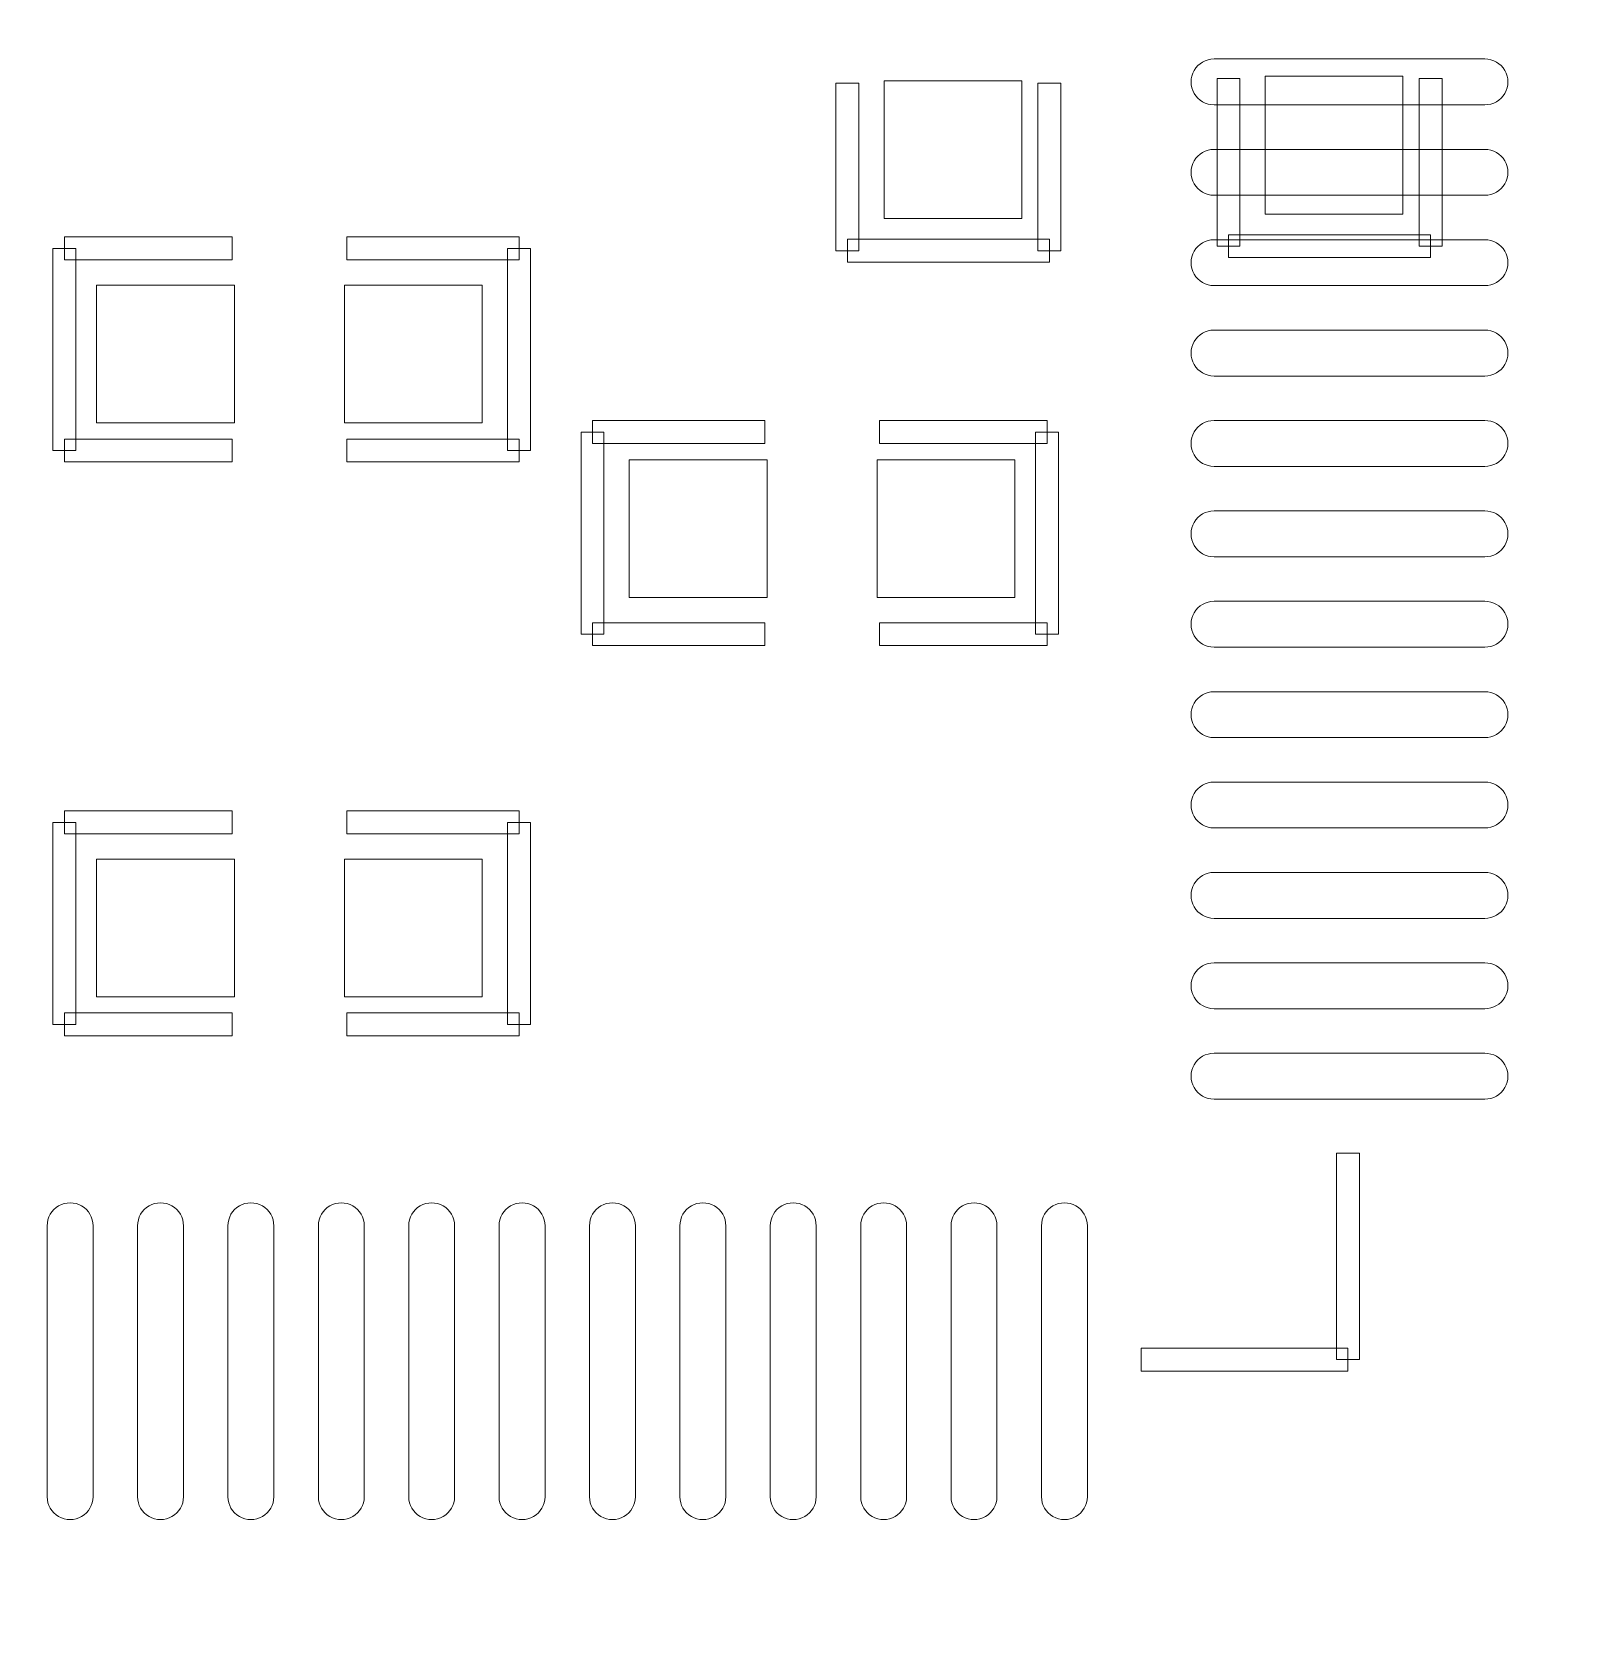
# Model space of a CAD drawing. Header units: millimetres. Extents: x -69 to 39, y -9 to 54.
# Drawn here: x -41.37 to -32.82, y 8.33 to 17.19 of the extents above; entities that cross this region are included whole.
import ezdxf

# ---------------------------------------------------------------- set-up
doc = ezdxf.new("R2010")
doc.units = ezdxf.units.MM
doc.header["$MEASUREMENT"] = 0
for name, color, linetype in [('BG_OUTLINE', 7, 'Continuous'), ('PG_SILKSCREEN_BOTTOM', 7, 'Continuous'), ('PG_SILKSCREEN_TOP', 7, 'Continuous'), ('PIN_BOTTOM', 7, 'Continuous'), ('PIN_TOP', 7, 'Continuous')]:
    doc.layers.add(name, color=color, linetype=linetype)

msp = doc.modelspace()

# ---------------------------------------------------------------- linework, layer by layer
at = {"layer": 'BG_OUTLINE', "color": 176, "lineweight": 9}
msp.add_open_spline([(22.1252, -9.4051), (22.1252, -9.4051), (-56.3279, -9.4051), (-56.3279, -9.4051), (-56.3279, -9.4051), (-56.3279, -9.4051), (-56.3279, 41.6488), (-56.3279, 41.6488), (-56.3279, 41.6488), (-56.3279, 41.6488), (22.3259, 41.6488), (22.3259, 41.6488), (22.3259, 41.6488), (22.9318, 41.6492), (23.513, 41.4088), (23.9418, 40.9807), (23.9418, 40.9807), (24.3705, 40.5525), (24.6115, 39.9687), (24.6119, 39.3628), (24.6119, 39.3628), (24.6119, 39.3628), (24.6119, -7.1191), (24.6119, -7.1191), (24.6119, -7.1191), (24.6123, -7.725), (24.372, -8.3063), (23.9438, -8.735), (23.9438, -8.735), (23.5156, -9.1637), (22.9318, -9.4047), (22.3259, -9.4051), (22.3259, -9.4051), (22.3259, -9.4051), (22.1252, -9.4051), (22.1252, -9.4051)], degree=3, knots=[0, 0, 0, 0, 0.111111, 0.111111, 0.111111, 0.111111, 0.222222, 0.222222, 0.222222, 0.222222, 0.333333, 0.333333, 0.333333, 0.333333, 0.444444, 0.444444, 0.444444, 0.444444, 0.555556, 0.555556, 0.555556, 0.555556, 0.666667, 0.666667, 0.666667, 0.666667, 0.777778, 0.777778, 0.777778, 0.777778, 0.888889, 0.888889, 0.888889, 0.888889, 1, 1, 1, 1], dxfattribs=at)
at = {"layer": 'PG_SILKSCREEN_BOTTOM', "color": 6, "lineweight": 9}
for points in [[(-34.6843, 16.005), (-34.6843, 16.005), (-34.8113, 16.005), (-34.8113, 16.005), (-34.8113, 16.005), (-34.8113, 16.005), (-34.8113, 16.9321), (-34.8113, 16.9321), (-34.8113, 16.9321), (-34.8113, 16.9321), (-34.6843, 16.9321), (-34.6843, 16.9321), (-34.6843, 16.9321), (-34.6843, 16.9321), (-34.6843, 16.005), (-34.6843, 16.005)], [(-33.6937, 16.9321), (-33.6937, 16.9321), (-33.5667, 16.9321), (-33.5667, 16.9321), (-33.5667, 16.9321), (-33.5667, 16.9321), (-33.5667, 16.005), (-33.5667, 16.005), (-33.5667, 16.005), (-33.5667, 16.005), (-33.6937, 16.005), (-33.6937, 16.005), (-33.6937, 16.005), (-33.6937, 16.005), (-33.6937, 16.9321), (-33.6937, 16.9321)], [(-36.7925, 15.9796), (-36.7925, 15.9796), (-36.9195, 15.9796), (-36.9195, 15.9796), (-36.9195, 15.9796), (-36.9195, 15.9796), (-36.9195, 16.9067), (-36.9195, 16.9067), (-36.9195, 16.9067), (-36.9195, 16.9067), (-36.7925, 16.9067), (-36.7925, 16.9067), (-36.7925, 16.9067), (-36.7925, 16.9067), (-36.7925, 15.9796), (-36.7925, 15.9796)], [(-35.8019, 16.9067), (-35.8019, 16.9067), (-35.6749, 16.9067), (-35.6749, 16.9067), (-35.6749, 16.9067), (-35.6749, 16.9067), (-35.6749, 15.9796), (-35.6749, 15.9796), (-35.6749, 15.9796), (-35.6749, 15.9796), (-35.8019, 15.9796), (-35.8019, 15.9796), (-35.8019, 15.9796), (-35.8019, 15.9796), (-35.8019, 16.9067), (-35.8019, 16.9067)], [(-41.1867, 15.9288), (-41.1867, 15.9288), (-41.1867, 16.0558), (-41.1867, 16.0558), (-41.1867, 16.0558), (-41.1867, 16.0558), (-40.2596, 16.0558), (-40.2596, 16.0558), (-40.2596, 16.0558), (-40.2596, 16.0558), (-40.2596, 15.9288), (-40.2596, 15.9288), (-40.2596, 15.9288), (-40.2596, 15.9288), (-41.1867, 15.9288), (-41.1867, 15.9288)], [(-38.6721, 16.0558), (-38.6721, 16.0558), (-38.6721, 15.9288), (-38.6721, 15.9288), (-38.6721, 15.9288), (-38.6721, 15.9288), (-39.6246, 15.9288), (-39.6246, 15.9288), (-39.6246, 15.9288), (-39.6246, 15.9288), (-39.6246, 16.0558), (-39.6246, 16.0558), (-39.6246, 16.0558), (-39.6246, 16.0558), (-38.6721, 16.0558), (-38.6721, 16.0558)], [(-35.7384, 16.0431), (-35.7384, 16.0431), (-35.7384, 15.9161), (-35.7384, 15.9161), (-35.7384, 15.9161), (-35.7384, 15.9161), (-36.856, 15.9161), (-36.856, 15.9161), (-36.856, 15.9161), (-36.856, 15.9161), (-36.856, 16.0431), (-36.856, 16.0431), (-36.856, 16.0431), (-36.856, 16.0431), (-35.7384, 16.0431), (-35.7384, 16.0431)], [(-33.6302, 16.0685), (-33.6302, 16.0685), (-33.6302, 15.9415), (-33.6302, 15.9415), (-33.6302, 15.9415), (-33.6302, 15.9415), (-34.7478, 15.9415), (-34.7478, 15.9415), (-34.7478, 15.9415), (-34.7478, 15.9415), (-34.7478, 16.0685), (-34.7478, 16.0685), (-34.7478, 16.0685), (-34.7478, 16.0685), (-33.6302, 16.0685), (-33.6302, 16.0685)], [(-41.1232, 14.8747), (-41.1232, 14.8747), (-41.2502, 14.8747), (-41.2502, 14.8747), (-41.2502, 14.8747), (-41.2502, 14.8747), (-41.2502, 15.9923), (-41.2502, 15.9923), (-41.2502, 15.9923), (-41.2502, 15.9923), (-41.1232, 15.9923), (-41.1232, 15.9923), (-41.1232, 15.9923), (-41.1232, 15.9923), (-41.1232, 14.8747), (-41.1232, 14.8747)], [(-38.6086, 14.8747), (-38.6086, 14.8747), (-38.7356, 14.8747), (-38.7356, 14.8747), (-38.7356, 14.8747), (-38.7356, 14.8747), (-38.7356, 15.9923), (-38.7356, 15.9923), (-38.7356, 15.9923), (-38.7356, 15.9923), (-38.6086, 15.9923), (-38.6086, 15.9923), (-38.6086, 15.9923), (-38.6086, 15.9923), (-38.6086, 14.8747), (-38.6086, 14.8747)], [(-38.3292, 14.9763), (-38.3292, 14.9763), (-38.2022, 14.9763), (-38.2022, 14.9763), (-38.2022, 14.9763), (-38.2022, 14.9763), (-38.2022, 13.8587), (-38.2022, 13.8587), (-38.2022, 13.8587), (-38.2022, 13.8587), (-38.3292, 13.8587), (-38.3292, 13.8587), (-38.3292, 13.8587), (-38.3292, 13.8587), (-38.3292, 14.9763), (-38.3292, 14.9763)], [(-37.3132, 15.0398), (-37.3132, 15.0398), (-37.3132, 14.9128), (-37.3132, 14.9128), (-37.3132, 14.9128), (-37.3132, 14.9128), (-38.2657, 14.9128), (-38.2657, 14.9128), (-38.2657, 14.9128), (-38.2657, 14.9128), (-38.2657, 15.0398), (-38.2657, 15.0398), (-38.2657, 15.0398), (-38.2657, 15.0398), (-37.3132, 15.0398), (-37.3132, 15.0398)], [(-36.6782, 14.9128), (-36.6782, 14.9128), (-36.6782, 15.0398), (-36.6782, 15.0398), (-36.6782, 15.0398), (-36.6782, 15.0398), (-35.7511, 15.0398), (-35.7511, 15.0398), (-35.7511, 15.0398), (-35.7511, 15.0398), (-35.7511, 14.9128), (-35.7511, 14.9128), (-35.7511, 14.9128), (-35.7511, 14.9128), (-36.6782, 14.9128), (-36.6782, 14.9128)], [(-35.8146, 14.9763), (-35.8146, 14.9763), (-35.6876, 14.9763), (-35.6876, 14.9763), (-35.6876, 14.9763), (-35.6876, 14.9763), (-35.6876, 13.8587), (-35.6876, 13.8587), (-35.6876, 13.8587), (-35.6876, 13.8587), (-35.8146, 13.8587), (-35.8146, 13.8587), (-35.8146, 13.8587), (-35.8146, 13.8587), (-35.8146, 14.9763), (-35.8146, 14.9763)], [(-40.2596, 14.9382), (-40.2596, 14.9382), (-40.2596, 14.8112), (-40.2596, 14.8112), (-40.2596, 14.8112), (-40.2596, 14.8112), (-41.1867, 14.8112), (-41.1867, 14.8112), (-41.1867, 14.8112), (-41.1867, 14.8112), (-41.1867, 14.9382), (-41.1867, 14.9382), (-41.1867, 14.9382), (-41.1867, 14.9382), (-40.2596, 14.9382), (-40.2596, 14.9382)], [(-39.6246, 14.8112), (-39.6246, 14.8112), (-39.6246, 14.9382), (-39.6246, 14.9382), (-39.6246, 14.9382), (-39.6246, 14.9382), (-38.6721, 14.9382), (-38.6721, 14.9382), (-38.6721, 14.9382), (-38.6721, 14.9382), (-38.6721, 14.8112), (-38.6721, 14.8112), (-38.6721, 14.8112), (-38.6721, 14.8112), (-39.6246, 14.8112), (-39.6246, 14.8112)], [(-38.2657, 13.7952), (-38.2657, 13.7952), (-38.2657, 13.9222), (-38.2657, 13.9222), (-38.2657, 13.9222), (-38.2657, 13.9222), (-37.3132, 13.9222), (-37.3132, 13.9222), (-37.3132, 13.9222), (-37.3132, 13.9222), (-37.3132, 13.7952), (-37.3132, 13.7952), (-37.3132, 13.7952), (-37.3132, 13.7952), (-38.2657, 13.7952), (-38.2657, 13.7952)], [(-35.7511, 13.9222), (-35.7511, 13.9222), (-35.7511, 13.7952), (-35.7511, 13.7952), (-35.7511, 13.7952), (-35.7511, 13.7952), (-36.6782, 13.7952), (-36.6782, 13.7952), (-36.6782, 13.7952), (-36.6782, 13.7952), (-36.6782, 13.9222), (-36.6782, 13.9222), (-36.6782, 13.9222), (-36.6782, 13.9222), (-35.7511, 13.9222), (-35.7511, 13.9222)], [(-41.1867, 12.7538), (-41.1867, 12.7538), (-41.1867, 12.8808), (-41.1867, 12.8808), (-41.1867, 12.8808), (-41.1867, 12.8808), (-40.2596, 12.8808), (-40.2596, 12.8808), (-40.2596, 12.8808), (-40.2596, 12.8808), (-40.2596, 12.7538), (-40.2596, 12.7538), (-40.2596, 12.7538), (-40.2596, 12.7538), (-41.1867, 12.7538), (-41.1867, 12.7538)], [(-38.6721, 12.8808), (-38.6721, 12.8808), (-38.6721, 12.7538), (-38.6721, 12.7538), (-38.6721, 12.7538), (-38.6721, 12.7538), (-39.6246, 12.7538), (-39.6246, 12.7538), (-39.6246, 12.7538), (-39.6246, 12.7538), (-39.6246, 12.8808), (-39.6246, 12.8808), (-39.6246, 12.8808), (-39.6246, 12.8808), (-38.6721, 12.8808), (-38.6721, 12.8808)], [(-41.1232, 11.6997), (-41.1232, 11.6997), (-41.2502, 11.6997), (-41.2502, 11.6997), (-41.2502, 11.6997), (-41.2502, 11.6997), (-41.2502, 12.8173), (-41.2502, 12.8173), (-41.2502, 12.8173), (-41.2502, 12.8173), (-41.1232, 12.8173), (-41.1232, 12.8173), (-41.1232, 12.8173), (-41.1232, 12.8173), (-41.1232, 11.6997), (-41.1232, 11.6997)], [(-38.6086, 11.6997), (-38.6086, 11.6997), (-38.7356, 11.6997), (-38.7356, 11.6997), (-38.7356, 11.6997), (-38.7356, 11.6997), (-38.7356, 12.8173), (-38.7356, 12.8173), (-38.7356, 12.8173), (-38.7356, 12.8173), (-38.6086, 12.8173), (-38.6086, 12.8173), (-38.6086, 12.8173), (-38.6086, 12.8173), (-38.6086, 11.6997), (-38.6086, 11.6997)], [(-40.2596, 11.7632), (-40.2596, 11.7632), (-40.2596, 11.6362), (-40.2596, 11.6362), (-40.2596, 11.6362), (-40.2596, 11.6362), (-41.1867, 11.6362), (-41.1867, 11.6362), (-41.1867, 11.6362), (-41.1867, 11.6362), (-41.1867, 11.7632), (-41.1867, 11.7632), (-41.1867, 11.7632), (-41.1867, 11.7632), (-40.2596, 11.7632), (-40.2596, 11.7632)], [(-39.6246, 11.6362), (-39.6246, 11.6362), (-39.6246, 11.7632), (-39.6246, 11.7632), (-39.6246, 11.7632), (-39.6246, 11.7632), (-38.6721, 11.7632), (-38.6721, 11.7632), (-38.6721, 11.7632), (-38.6721, 11.7632), (-38.6721, 11.6362), (-38.6721, 11.6362), (-38.6721, 11.6362), (-38.6721, 11.6362), (-39.6246, 11.6362), (-39.6246, 11.6362)]]:
    msp.add_open_spline(points, degree=3, knots=[0, 0, 0, 0, 0.25, 0.25, 0.25, 0.25, 0.5, 0.5, 0.5, 0.5, 0.75, 0.75, 0.75, 0.75, 1, 1, 1, 1], dxfattribs=at)
at = {"layer": 'PG_SILKSCREEN_TOP', "lineweight": 9}
for points in [[(-34.1509, 10.9885), (-34.1509, 10.9885), (-34.0239, 10.9885), (-34.0239, 10.9885), (-34.0239, 10.9885), (-34.0239, 10.9885), (-34.0239, 9.8455), (-34.0239, 9.8455), (-34.0239, 9.8455), (-34.0239, 9.8455), (-34.1509, 9.8455), (-34.1509, 9.8455), (-34.1509, 9.8455), (-34.1509, 9.8455), (-34.1509, 10.9885), (-34.1509, 10.9885)], [(-34.0874, 9.909), (-34.0874, 9.909), (-34.0874, 9.782), (-34.0874, 9.782), (-34.0874, 9.782), (-34.0874, 9.782), (-35.2304, 9.782), (-35.2304, 9.782), (-35.2304, 9.782), (-35.2304, 9.782), (-35.2304, 9.909), (-35.2304, 9.909), (-35.2304, 9.909), (-35.2304, 9.909), (-34.0874, 9.909), (-34.0874, 9.909)]]:
    msp.add_open_spline(points, degree=3, knots=[0, 0, 0, 0, 0.25, 0.25, 0.25, 0.25, 0.5, 0.5, 0.5, 0.5, 0.75, 0.75, 0.75, 0.75, 1, 1, 1, 1], dxfattribs=at)
at = {"layer": 'PIN_BOTTOM', "color": 9, "lineweight": 9}
for points in [[(-36.6528, 16.1574), (-36.6528, 16.1574), (-35.8908, 16.1574), (-35.8908, 16.1574), (-35.8908, 16.1574), (-35.8908, 16.1574), (-35.8908, 16.9194), (-35.8908, 16.9194), (-35.8908, 16.9194), (-35.8908, 16.9194), (-36.6528, 16.9194), (-36.6528, 16.9194), (-36.6528, 16.9194), (-36.6528, 16.9194), (-36.6528, 16.1574), (-36.6528, 16.1574)], [(-34.5446, 16.1828), (-34.5446, 16.1828), (-33.7826, 16.1828), (-33.7826, 16.1828), (-33.7826, 16.1828), (-33.7826, 16.1828), (-33.7826, 16.9448), (-33.7826, 16.9448), (-33.7826, 16.9448), (-33.7826, 16.9448), (-34.5446, 16.9448), (-34.5446, 16.9448), (-34.5446, 16.9448), (-34.5446, 16.9448), (-34.5446, 16.1828), (-34.5446, 16.1828)], [(-41.0089, 15.7891), (-41.0089, 15.7891), (-41.0089, 15.0271), (-41.0089, 15.0271), (-41.0089, 15.0271), (-41.0089, 15.0271), (-40.2469, 15.0271), (-40.2469, 15.0271), (-40.2469, 15.0271), (-40.2469, 15.0271), (-40.2469, 15.7891), (-40.2469, 15.7891), (-40.2469, 15.7891), (-40.2469, 15.7891), (-41.0089, 15.7891), (-41.0089, 15.7891)], [(-39.6373, 15.7891), (-39.6373, 15.7891), (-39.6373, 15.0271), (-39.6373, 15.0271), (-39.6373, 15.0271), (-39.6373, 15.0271), (-38.8753, 15.0271), (-38.8753, 15.0271), (-38.8753, 15.0271), (-38.8753, 15.0271), (-38.8753, 15.7891), (-38.8753, 15.7891), (-38.8753, 15.7891), (-38.8753, 15.7891), (-39.6373, 15.7891), (-39.6373, 15.7891)], [(-37.3005, 14.0619), (-37.3005, 14.0619), (-37.3005, 14.8239), (-37.3005, 14.8239), (-37.3005, 14.8239), (-37.3005, 14.8239), (-38.0625, 14.8239), (-38.0625, 14.8239), (-38.0625, 14.8239), (-38.0625, 14.8239), (-38.0625, 14.0619), (-38.0625, 14.0619), (-38.0625, 14.0619), (-38.0625, 14.0619), (-37.3005, 14.0619), (-37.3005, 14.0619)], [(-35.9289, 14.0619), (-35.9289, 14.0619), (-35.9289, 14.8239), (-35.9289, 14.8239), (-35.9289, 14.8239), (-35.9289, 14.8239), (-36.6909, 14.8239), (-36.6909, 14.8239), (-36.6909, 14.8239), (-36.6909, 14.8239), (-36.6909, 14.0619), (-36.6909, 14.0619), (-36.6909, 14.0619), (-36.6909, 14.0619), (-35.9289, 14.0619), (-35.9289, 14.0619)], [(-41.0089, 12.6141), (-41.0089, 12.6141), (-41.0089, 11.8521), (-41.0089, 11.8521), (-41.0089, 11.8521), (-41.0089, 11.8521), (-40.2469, 11.8521), (-40.2469, 11.8521), (-40.2469, 11.8521), (-40.2469, 11.8521), (-40.2469, 12.6141), (-40.2469, 12.6141), (-40.2469, 12.6141), (-40.2469, 12.6141), (-41.0089, 12.6141), (-41.0089, 12.6141)], [(-39.6373, 12.6141), (-39.6373, 12.6141), (-39.6373, 11.8521), (-39.6373, 11.8521), (-39.6373, 11.8521), (-39.6373, 11.8521), (-38.8753, 11.8521), (-38.8753, 11.8521), (-38.8753, 11.8521), (-38.8753, 11.8521), (-38.8753, 12.6141), (-38.8753, 12.6141), (-38.8753, 12.6141), (-38.8753, 12.6141), (-39.6373, 12.6141), (-39.6373, 12.6141)]]:
    msp.add_open_spline(points, degree=3, knots=[0, 0, 0, 0, 0.25, 0.25, 0.25, 0.25, 0.5, 0.5, 0.5, 0.5, 0.75, 0.75, 0.75, 0.75, 1, 1, 1, 1], dxfattribs=at)
at = {"layer": 'PIN_TOP', "color": 8, "lineweight": 9}
for points in [[(-34.8278, 17.0406), (-34.8278, 17.0406), (-33.3292, 17.0406), (-33.3292, 17.0406), (-33.3292, 17.0406), (-33.2838, 17.0406), (-33.2419, 17.0164), (-33.2192, 16.9771), (-33.2192, 16.9771), (-33.1965, 16.9378), (-33.1965, 16.8894), (-33.2192, 16.8501), (-33.2192, 16.8501), (-33.2419, 16.8108), (-33.2838, 16.7866), (-33.3292, 16.7866), (-33.3292, 16.7866), (-33.3292, 16.7866), (-34.8278, 16.7866), (-34.8278, 16.7866), (-34.8278, 16.7866), (-34.8732, 16.7866), (-34.9151, 16.8108), (-34.9378, 16.8501), (-34.9378, 16.8501), (-34.9605, 16.8894), (-34.9605, 16.9378), (-34.9378, 16.9771), (-34.9378, 16.9771), (-34.9151, 17.0164), (-34.8732, 17.0406), (-34.8278, 17.0406)], [(-34.8278, 16.5405), (-34.8278, 16.5405), (-33.3292, 16.5405), (-33.3292, 16.5405), (-33.3292, 16.5405), (-33.2838, 16.5405), (-33.2419, 16.5163), (-33.2192, 16.477), (-33.2192, 16.477), (-33.1965, 16.4377), (-33.1965, 16.3893), (-33.2192, 16.35), (-33.2192, 16.35), (-33.2419, 16.3107), (-33.2838, 16.2865), (-33.3292, 16.2865), (-33.3292, 16.2865), (-33.3292, 16.2865), (-34.8278, 16.2865), (-34.8278, 16.2865), (-34.8278, 16.2865), (-34.8732, 16.2865), (-34.9151, 16.3107), (-34.9378, 16.35), (-34.9378, 16.35), (-34.9605, 16.3893), (-34.9605, 16.4377), (-34.9378, 16.477), (-34.9378, 16.477), (-34.9151, 16.5163), (-34.8732, 16.5405), (-34.8278, 16.5405)], [(-34.8278, 16.0406), (-34.8278, 16.0406), (-33.3292, 16.0406), (-33.3292, 16.0406), (-33.3292, 16.0406), (-33.2838, 16.0406), (-33.2419, 16.0164), (-33.2192, 15.9771), (-33.2192, 15.9771), (-33.1965, 15.9378), (-33.1965, 15.8894), (-33.2192, 15.8501), (-33.2192, 15.8501), (-33.2419, 15.8108), (-33.2838, 15.7866), (-33.3292, 15.7866), (-33.3292, 15.7866), (-33.3292, 15.7866), (-34.8278, 15.7866), (-34.8278, 15.7866), (-34.8278, 15.7866), (-34.8732, 15.7866), (-34.9151, 15.8108), (-34.9378, 15.8501), (-34.9378, 15.8501), (-34.9605, 15.8894), (-34.9605, 15.9378), (-34.9378, 15.9771), (-34.9378, 15.9771), (-34.9151, 16.0164), (-34.8732, 16.0406), (-34.8278, 16.0406)], [(-34.8278, 15.5405), (-34.8278, 15.5405), (-33.3292, 15.5405), (-33.3292, 15.5405), (-33.3292, 15.5405), (-33.2838, 15.5405), (-33.2419, 15.5163), (-33.2192, 15.477), (-33.2192, 15.477), (-33.1965, 15.4377), (-33.1965, 15.3893), (-33.2192, 15.35), (-33.2192, 15.35), (-33.2419, 15.3107), (-33.2838, 15.2865), (-33.3292, 15.2865), (-33.3292, 15.2865), (-33.3292, 15.2865), (-34.8278, 15.2865), (-34.8278, 15.2865), (-34.8278, 15.2865), (-34.8732, 15.2865), (-34.9151, 15.3107), (-34.9378, 15.35), (-34.9378, 15.35), (-34.9605, 15.3893), (-34.9605, 15.4377), (-34.9378, 15.477), (-34.9378, 15.477), (-34.9151, 15.5163), (-34.8732, 15.5405), (-34.8278, 15.5405)], [(-34.8278, 15.0406), (-34.8278, 15.0406), (-33.3292, 15.0406), (-33.3292, 15.0406), (-33.3292, 15.0406), (-33.2838, 15.0406), (-33.2419, 15.0164), (-33.2192, 14.9771), (-33.2192, 14.9771), (-33.1965, 14.9378), (-33.1965, 14.8894), (-33.2192, 14.8501), (-33.2192, 14.8501), (-33.2419, 14.8108), (-33.2838, 14.7866), (-33.3292, 14.7866), (-33.3292, 14.7866), (-33.3292, 14.7866), (-34.8278, 14.7866), (-34.8278, 14.7866), (-34.8278, 14.7866), (-34.8732, 14.7866), (-34.9151, 14.8108), (-34.9378, 14.8501), (-34.9378, 14.8501), (-34.9605, 14.8894), (-34.9605, 14.9378), (-34.9378, 14.9771), (-34.9378, 14.9771), (-34.9151, 15.0164), (-34.8732, 15.0406), (-34.8278, 15.0406)], [(-34.8278, 14.5405), (-34.8278, 14.5405), (-33.3292, 14.5405), (-33.3292, 14.5405), (-33.3292, 14.5405), (-33.2838, 14.5405), (-33.2419, 14.5163), (-33.2192, 14.477), (-33.2192, 14.477), (-33.1965, 14.4377), (-33.1965, 14.3893), (-33.2192, 14.35), (-33.2192, 14.35), (-33.2419, 14.3107), (-33.2838, 14.2865), (-33.3292, 14.2865), (-33.3292, 14.2865), (-33.3292, 14.2865), (-34.8278, 14.2865), (-34.8278, 14.2865), (-34.8278, 14.2865), (-34.8732, 14.2865), (-34.9151, 14.3107), (-34.9378, 14.35), (-34.9378, 14.35), (-34.9605, 14.3893), (-34.9605, 14.4377), (-34.9378, 14.477), (-34.9378, 14.477), (-34.9151, 14.5163), (-34.8732, 14.5405), (-34.8278, 14.5405)], [(-34.8278, 14.0406), (-34.8278, 14.0406), (-33.3292, 14.0406), (-33.3292, 14.0406), (-33.3292, 14.0406), (-33.2838, 14.0406), (-33.2419, 14.0164), (-33.2192, 13.9771), (-33.2192, 13.9771), (-33.1965, 13.9378), (-33.1965, 13.8894), (-33.2192, 13.8501), (-33.2192, 13.8501), (-33.2419, 13.8108), (-33.2838, 13.7866), (-33.3292, 13.7866), (-33.3292, 13.7866), (-33.3292, 13.7866), (-34.8278, 13.7866), (-34.8278, 13.7866), (-34.8278, 13.7866), (-34.8732, 13.7866), (-34.9151, 13.8108), (-34.9378, 13.8501), (-34.9378, 13.8501), (-34.9605, 13.8894), (-34.9605, 13.9378), (-34.9378, 13.9771), (-34.9378, 13.9771), (-34.9151, 14.0164), (-34.8732, 14.0406), (-34.8278, 14.0406)], [(-34.8278, 13.5405), (-34.8278, 13.5405), (-33.3292, 13.5405), (-33.3292, 13.5405), (-33.3292, 13.5405), (-33.2838, 13.5405), (-33.2419, 13.5163), (-33.2192, 13.477), (-33.2192, 13.477), (-33.1965, 13.4377), (-33.1965, 13.3893), (-33.2192, 13.35), (-33.2192, 13.35), (-33.2419, 13.3107), (-33.2838, 13.2865), (-33.3292, 13.2865), (-33.3292, 13.2865), (-33.3292, 13.2865), (-34.8278, 13.2865), (-34.8278, 13.2865), (-34.8278, 13.2865), (-34.8732, 13.2865), (-34.9151, 13.3107), (-34.9378, 13.35), (-34.9378, 13.35), (-34.9605, 13.3893), (-34.9605, 13.4377), (-34.9378, 13.477), (-34.9378, 13.477), (-34.9151, 13.5163), (-34.8732, 13.5405), (-34.8278, 13.5405)], [(-34.8278, 13.0406), (-34.8278, 13.0406), (-33.3292, 13.0406), (-33.3292, 13.0406), (-33.3292, 13.0406), (-33.2838, 13.0406), (-33.2419, 13.0164), (-33.2192, 12.9771), (-33.2192, 12.9771), (-33.1965, 12.9378), (-33.1965, 12.8894), (-33.2192, 12.8501), (-33.2192, 12.8501), (-33.2419, 12.8108), (-33.2838, 12.7866), (-33.3292, 12.7866), (-33.3292, 12.7866), (-33.3292, 12.7866), (-34.8278, 12.7866), (-34.8278, 12.7866), (-34.8278, 12.7866), (-34.8732, 12.7866), (-34.9151, 12.8108), (-34.9378, 12.8501), (-34.9378, 12.8501), (-34.9605, 12.8894), (-34.9605, 12.9378), (-34.9378, 12.9771), (-34.9378, 12.9771), (-34.9151, 13.0164), (-34.8732, 13.0406), (-34.8278, 13.0406)], [(-34.8278, 12.5405), (-34.8278, 12.5405), (-33.3292, 12.5405), (-33.3292, 12.5405), (-33.3292, 12.5405), (-33.2838, 12.5405), (-33.2419, 12.5163), (-33.2192, 12.477), (-33.2192, 12.477), (-33.1965, 12.4377), (-33.1965, 12.3893), (-33.2192, 12.35), (-33.2192, 12.35), (-33.2419, 12.3107), (-33.2838, 12.2865), (-33.3292, 12.2865), (-33.3292, 12.2865), (-33.3292, 12.2865), (-34.8278, 12.2865), (-34.8278, 12.2865), (-34.8278, 12.2865), (-34.8732, 12.2865), (-34.9151, 12.3107), (-34.9378, 12.35), (-34.9378, 12.35), (-34.9605, 12.3893), (-34.9605, 12.4377), (-34.9378, 12.477), (-34.9378, 12.477), (-34.9151, 12.5163), (-34.8732, 12.5405), (-34.8278, 12.5405)], [(-34.8278, 12.0406), (-34.8278, 12.0406), (-33.3292, 12.0406), (-33.3292, 12.0406), (-33.3292, 12.0406), (-33.2838, 12.0406), (-33.2419, 12.0164), (-33.2192, 11.9771), (-33.2192, 11.9771), (-33.1965, 11.9378), (-33.1965, 11.8894), (-33.2192, 11.8501), (-33.2192, 11.8501), (-33.2419, 11.8108), (-33.2838, 11.7866), (-33.3292, 11.7866), (-33.3292, 11.7866), (-33.3292, 11.7866), (-34.8278, 11.7866), (-34.8278, 11.7866), (-34.8278, 11.7866), (-34.8732, 11.7866), (-34.9151, 11.8108), (-34.9378, 11.8501), (-34.9378, 11.8501), (-34.9605, 11.8894), (-34.9605, 11.9378), (-34.9378, 11.9771), (-34.9378, 11.9771), (-34.9151, 12.0164), (-34.8732, 12.0406), (-34.8278, 12.0406)], [(-34.8278, 11.5405), (-34.8278, 11.5405), (-33.3292, 11.5405), (-33.3292, 11.5405), (-33.3292, 11.5405), (-33.2838, 11.5405), (-33.2419, 11.5163), (-33.2192, 11.477), (-33.2192, 11.477), (-33.1965, 11.4377), (-33.1965, 11.3893), (-33.2192, 11.35), (-33.2192, 11.35), (-33.2419, 11.3107), (-33.2838, 11.2865), (-33.3292, 11.2865), (-33.3292, 11.2865), (-33.3292, 11.2865), (-34.8278, 11.2865), (-34.8278, 11.2865), (-34.8278, 11.2865), (-34.8732, 11.2865), (-34.9151, 11.3107), (-34.9378, 11.35), (-34.9378, 11.35), (-34.9605, 11.3893), (-34.9605, 11.4377), (-34.9378, 11.477), (-34.9378, 11.477), (-34.9151, 11.5163), (-34.8732, 11.5405), (-34.8278, 11.5405)], [(-41.2824, 9.0873), (-41.2824, 9.0873), (-41.2824, 10.5859), (-41.2824, 10.5859), (-41.2824, 10.5859), (-41.2824, 10.6313), (-41.2582, 10.6732), (-41.2189, 10.6959), (-41.2189, 10.6959), (-41.1797, 10.7186), (-41.1312, 10.7186), (-41.0919, 10.6959), (-41.0919, 10.6959), (-41.0527, 10.6732), (-41.0284, 10.6313), (-41.0284, 10.5859), (-41.0284, 10.5859), (-41.0284, 10.5859), (-41.0284, 9.0873), (-41.0284, 9.0873), (-41.0284, 9.0873), (-41.0284, 9.042), (-41.0527, 9), (-41.0919, 8.9774), (-41.0919, 8.9774), (-41.1312, 8.9547), (-41.1797, 8.9547), (-41.2189, 8.9774), (-41.2189, 8.9774), (-41.2582, 9), (-41.2824, 9.042), (-41.2824, 9.0873)], [(-40.7823, 9.0873), (-40.7823, 9.0873), (-40.7823, 10.5859), (-40.7823, 10.5859), (-40.7823, 10.5859), (-40.7823, 10.6313), (-40.7581, 10.6732), (-40.7188, 10.6959), (-40.7188, 10.6959), (-40.6795, 10.7186), (-40.6311, 10.7186), (-40.5918, 10.6959), (-40.5918, 10.6959), (-40.5525, 10.6732), (-40.5283, 10.6313), (-40.5283, 10.5859), (-40.5283, 10.5859), (-40.5283, 10.5859), (-40.5283, 9.0873), (-40.5283, 9.0873), (-40.5283, 9.0873), (-40.5283, 9.042), (-40.5525, 9), (-40.5918, 8.9774), (-40.5918, 8.9774), (-40.6311, 8.9547), (-40.6795, 8.9547), (-40.7188, 8.9774), (-40.7188, 8.9774), (-40.7581, 9), (-40.7823, 9.042), (-40.7823, 9.0873)], [(-40.2825, 9.0873), (-40.2825, 9.0873), (-40.2825, 10.5859), (-40.2825, 10.5859), (-40.2825, 10.5859), (-40.2825, 10.6313), (-40.2582, 10.6732), (-40.219, 10.6959), (-40.219, 10.6959), (-40.1797, 10.7186), (-40.1312, 10.7186), (-40.092, 10.6959), (-40.092, 10.6959), (-40.0527, 10.6732), (-40.0285, 10.6313), (-40.0285, 10.5859), (-40.0285, 10.5859), (-40.0285, 10.5859), (-40.0285, 9.0873), (-40.0285, 9.0873), (-40.0285, 9.0873), (-40.0285, 9.042), (-40.0527, 9), (-40.092, 8.9774), (-40.092, 8.9774), (-40.1312, 8.9547), (-40.1797, 8.9547), (-40.219, 8.9774), (-40.219, 8.9774), (-40.2582, 9), (-40.2825, 9.042), (-40.2825, 9.0873)], [(-39.7823, 9.0873), (-39.7823, 9.0873), (-39.7823, 10.5859), (-39.7823, 10.5859), (-39.7823, 10.5859), (-39.7823, 10.6313), (-39.7581, 10.6732), (-39.7188, 10.6959), (-39.7188, 10.6959), (-39.6795, 10.7186), (-39.6311, 10.7186), (-39.5918, 10.6959), (-39.5918, 10.6959), (-39.5525, 10.6732), (-39.5283, 10.6313), (-39.5283, 10.5859), (-39.5283, 10.5859), (-39.5283, 10.5859), (-39.5283, 9.0873), (-39.5283, 9.0873), (-39.5283, 9.0873), (-39.5283, 9.042), (-39.5525, 9), (-39.5918, 8.9774), (-39.5918, 8.9774), (-39.6311, 8.9547), (-39.6795, 8.9547), (-39.7188, 8.9774), (-39.7188, 8.9774), (-39.7581, 9), (-39.7823, 9.042), (-39.7823, 9.0873)], [(-39.2825, 9.0873), (-39.2825, 9.0873), (-39.2825, 10.5859), (-39.2825, 10.5859), (-39.2825, 10.5859), (-39.2825, 10.6313), (-39.2582, 10.6732), (-39.219, 10.6959), (-39.219, 10.6959), (-39.1797, 10.7186), (-39.1312, 10.7186), (-39.092, 10.6959), (-39.092, 10.6959), (-39.0527, 10.6732), (-39.0285, 10.6313), (-39.0285, 10.5859), (-39.0285, 10.5859), (-39.0285, 10.5859), (-39.0285, 9.0873), (-39.0285, 9.0873), (-39.0285, 9.0873), (-39.0285, 9.042), (-39.0527, 9), (-39.092, 8.9774), (-39.092, 8.9774), (-39.1312, 8.9547), (-39.1797, 8.9547), (-39.219, 8.9774), (-39.219, 8.9774), (-39.2582, 9), (-39.2825, 9.042), (-39.2825, 9.0873)], [(-38.7823, 9.0873), (-38.7823, 9.0873), (-38.7823, 10.5859), (-38.7823, 10.5859), (-38.7823, 10.5859), (-38.7823, 10.6313), (-38.7581, 10.6732), (-38.7188, 10.6959), (-38.7188, 10.6959), (-38.6795, 10.7186), (-38.6311, 10.7186), (-38.5918, 10.6959), (-38.5918, 10.6959), (-38.5525, 10.6732), (-38.5283, 10.6313), (-38.5283, 10.5859), (-38.5283, 10.5859), (-38.5283, 10.5859), (-38.5283, 9.0873), (-38.5283, 9.0873), (-38.5283, 9.0873), (-38.5283, 9.042), (-38.5525, 9), (-38.5918, 8.9774), (-38.5918, 8.9774), (-38.6311, 8.9547), (-38.6795, 8.9547), (-38.7188, 8.9774), (-38.7188, 8.9774), (-38.7581, 9), (-38.7823, 9.042), (-38.7823, 9.0873)], [(-38.2825, 9.0873), (-38.2825, 9.0873), (-38.2825, 10.5859), (-38.2825, 10.5859), (-38.2825, 10.5859), (-38.2825, 10.6313), (-38.2582, 10.6732), (-38.219, 10.6959), (-38.219, 10.6959), (-38.1797, 10.7186), (-38.1312, 10.7186), (-38.092, 10.6959), (-38.092, 10.6959), (-38.0527, 10.6732), (-38.0285, 10.6313), (-38.0285, 10.5859), (-38.0285, 10.5859), (-38.0285, 10.5859), (-38.0285, 9.0873), (-38.0285, 9.0873), (-38.0285, 9.0873), (-38.0285, 9.042), (-38.0527, 9), (-38.092, 8.9774), (-38.092, 8.9774), (-38.1312, 8.9547), (-38.1797, 8.9547), (-38.219, 8.9774), (-38.219, 8.9774), (-38.2582, 9), (-38.2825, 9.042), (-38.2825, 9.0873)], [(-37.7823, 9.0873), (-37.7823, 9.0873), (-37.7823, 10.5859), (-37.7823, 10.5859), (-37.7823, 10.5859), (-37.7823, 10.6313), (-37.7581, 10.6732), (-37.7188, 10.6959), (-37.7188, 10.6959), (-37.6795, 10.7186), (-37.6311, 10.7186), (-37.5918, 10.6959), (-37.5918, 10.6959), (-37.5525, 10.6732), (-37.5283, 10.6313), (-37.5283, 10.5859), (-37.5283, 10.5859), (-37.5283, 10.5859), (-37.5283, 9.0873), (-37.5283, 9.0873), (-37.5283, 9.0873), (-37.5283, 9.042), (-37.5525, 9), (-37.5918, 8.9774), (-37.5918, 8.9774), (-37.6311, 8.9547), (-37.6795, 8.9547), (-37.7188, 8.9774), (-37.7188, 8.9774), (-37.7581, 9), (-37.7823, 9.042), (-37.7823, 9.0873)], [(-37.2825, 9.0873), (-37.2825, 9.0873), (-37.2825, 10.5859), (-37.2825, 10.5859), (-37.2825, 10.5859), (-37.2825, 10.6313), (-37.2582, 10.6732), (-37.219, 10.6959), (-37.219, 10.6959), (-37.1797, 10.7186), (-37.1312, 10.7186), (-37.092, 10.6959), (-37.092, 10.6959), (-37.0527, 10.6732), (-37.0285, 10.6313), (-37.0285, 10.5859), (-37.0285, 10.5859), (-37.0285, 10.5859), (-37.0285, 9.0873), (-37.0285, 9.0873), (-37.0285, 9.0873), (-37.0285, 9.042), (-37.0527, 9), (-37.092, 8.9774), (-37.092, 8.9774), (-37.1312, 8.9547), (-37.1797, 8.9547), (-37.219, 8.9774), (-37.219, 8.9774), (-37.2582, 9), (-37.2825, 9.042), (-37.2825, 9.0873)], [(-36.7823, 9.0873), (-36.7823, 9.0873), (-36.7823, 10.5859), (-36.7823, 10.5859), (-36.7823, 10.5859), (-36.7823, 10.6313), (-36.7581, 10.6732), (-36.7188, 10.6959), (-36.7188, 10.6959), (-36.6795, 10.7186), (-36.6311, 10.7186), (-36.5918, 10.6959), (-36.5918, 10.6959), (-36.5525, 10.6732), (-36.5283, 10.6313), (-36.5283, 10.5859), (-36.5283, 10.5859), (-36.5283, 10.5859), (-36.5283, 9.0873), (-36.5283, 9.0873), (-36.5283, 9.0873), (-36.5283, 9.042), (-36.5525, 9), (-36.5918, 8.9774), (-36.5918, 8.9774), (-36.6311, 8.9547), (-36.6795, 8.9547), (-36.7188, 8.9774), (-36.7188, 8.9774), (-36.7581, 9), (-36.7823, 9.042), (-36.7823, 9.0873)], [(-36.2825, 9.0873), (-36.2825, 9.0873), (-36.2825, 10.5859), (-36.2825, 10.5859), (-36.2825, 10.5859), (-36.2825, 10.6313), (-36.2583, 10.6732), (-36.219, 10.6959), (-36.219, 10.6959), (-36.1797, 10.7186), (-36.1313, 10.7186), (-36.092, 10.6959), (-36.092, 10.6959), (-36.0527, 10.6732), (-36.0285, 10.6313), (-36.0285, 10.5859), (-36.0285, 10.5859), (-36.0285, 10.5859), (-36.0285, 9.0873), (-36.0285, 9.0873), (-36.0285, 9.0873), (-36.0285, 9.042), (-36.0527, 9), (-36.092, 8.9774), (-36.092, 8.9774), (-36.1313, 8.9547), (-36.1797, 8.9547), (-36.219, 8.9774), (-36.219, 8.9774), (-36.2583, 9), (-36.2825, 9.042), (-36.2825, 9.0873)], [(-35.7823, 9.0873), (-35.7823, 9.0873), (-35.7823, 10.5859), (-35.7823, 10.5859), (-35.7823, 10.5859), (-35.7823, 10.6313), (-35.7581, 10.6732), (-35.7188, 10.6959), (-35.7188, 10.6959), (-35.6795, 10.7186), (-35.6311, 10.7186), (-35.5918, 10.6959), (-35.5918, 10.6959), (-35.5525, 10.6732), (-35.5283, 10.6313), (-35.5283, 10.5859), (-35.5283, 10.5859), (-35.5283, 10.5859), (-35.5283, 9.0873), (-35.5283, 9.0873), (-35.5283, 9.0873), (-35.5283, 9.042), (-35.5525, 9), (-35.5918, 8.9774), (-35.5918, 8.9774), (-35.6311, 8.9547), (-35.6795, 8.9547), (-35.7188, 8.9774), (-35.7188, 8.9774), (-35.7581, 9), (-35.7823, 9.042), (-35.7823, 9.0873)]]:
    msp.add_open_spline(points, degree=3, knots=[0, 0, 0, 0, 0.125, 0.125, 0.125, 0.125, 0.25, 0.25, 0.25, 0.25, 0.375, 0.375, 0.375, 0.375, 0.5, 0.5, 0.5, 0.5, 0.625, 0.625, 0.625, 0.625, 0.75, 0.75, 0.75, 0.75, 0.875, 0.875, 0.875, 0.875, 1, 1, 1, 1], dxfattribs=at)

doc.saveas('drawing.dxf')
